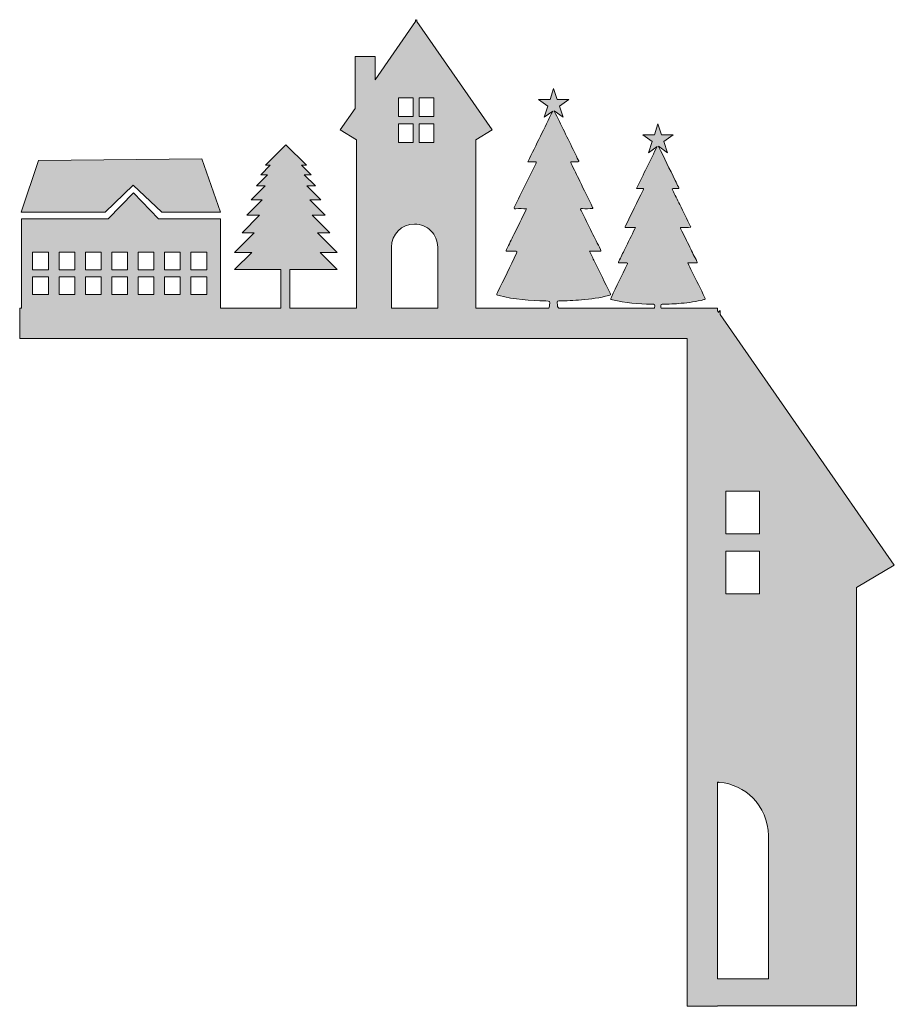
# Model space of a CAD drawing. Extents: x 282 to 2719, y -2874 to -126.
import ezdxf

# ---------------------------------------------------------------- set-up
doc = ezdxf.new("R2010")
doc.units = 0
doc.header["$MEASUREMENT"] = 0
doc.layers.add('Layer 1', color=7, linetype='Continuous')

# ---------------------------------------------------------------- blocks, each defined once
blk = doc.blocks.new('block 2')
at = {"layer": 'Layer 1', "true_color": 0xef5622}
h = blk.add_hatch(color=20, dxfattribs=at)
h.dxf.hatch_style = 2
edge = h.paths.add_edge_path()
edge.add_spline(control_points=[(2233.5, -947.1), (2233.5, -947.1), (2233.5, -935.5), (2233.5, -935.5), (2233.5, -935.5), (2231.2, -938.6), (2231.2, -938.6), (2231.2, -938.6), (2229.4, -941.3), (2229.4, -941.3), (2229.4, -941.3), (2229, -940.7), (2229, -940.7), (2229, -940.7), (2226.3, -936.8), (2226.3, -936.8), (2226.3, -936.8), (2226.3, -929.5), (2226.3, -929.5), (2226.3, -929.5), (2069.2, -929.5), (2069.2, -929.5), (2068.9, -927.6), (2068.6, -925.3), (2068.3, -922.3), (2067.9, -918.9), (2069.1, -918.2), (2072.2, -918.2), (2089.8, -918.2), (2107.3, -917.2), (2124.8, -915.7), (2146.3, -913.8), (2167.6, -911.1), (2188.4, -905.5), (2191.2, -904.7), (2193.2, -904.4), (2191.2, -900.4), (2179, -876), (2167, -851.5), (2155, -826.9), (2151.3, -819.4), (2147.6, -811.8), (2143.4, -803.3), (2151.6, -803.3), (2158.9, -803.1), (2166.2, -803.3), (2170.2, -803.5), (2170.6, -802.3), (2168.9, -799), (2162.1, -785.9), (2155.3, -772.8), (2149.1, -759.5), (2141, -742.4), (2132.6, -725.6), (2124, -708.8), (2121.8, -704.7), (2122.2, -704.1), (2126.8, -704.4), (2134.9, -705), (2142.9, -704.6), (2151.4, -704.1), (2151, -703.2), (2150.8, -702.6), (2150.6, -702), (2140.7, -681.6), (2130.7, -661.1), (2120.8, -640.6), (2114.2, -627), (2107.5, -613.4), (2100.7, -599.8), (2099.3, -596.9), (2099.7, -595.8), (2103.1, -595.9), (2107, -596.1), (2111, -595.8), (2114.8, -596), (2119.1, -596.3), (2119, -594.9), (2117.4, -591.7), (2114.3, -585.8), (2111.5, -579.7), (2108.5, -573.7), (2093, -542), (2077.4, -510.3), (2061.8, -478.6), (2061.7, -478.4), (2061.6, -478.3), (2061.5, -478.1), (2061.5, -478.1), (2086.6, -496.3), (2086.6, -496.3), (2086.6, -496.3), (2076.5, -465.4), (2076.5, -465.4), (2076.5, -465.4), (2102.8, -446.4), (2102.8, -446.4), (2102.8, -446.4), (2070.3, -446.4), (2070.3, -446.4), (2070.3, -446.4), (2060.3, -415.5), (2060.3, -415.5), (2060.3, -415.5), (2050.3, -446.4), (2050.3, -446.4), (2050.3, -446.4), (2017.9, -446.4), (2017.9, -446.4), (2017.9, -446.4), (2044.1, -465.4), (2044.1, -465.4), (2044.1, -465.4), (2034.1, -496.3), (2034.1, -496.3), (2034.1, -496.3), (2058.2, -478.8), (2058.2, -478.8), (2039.1, -517.6), (2020, -556.5), (2000.6, -596), (2006.2, -596), (2010.9, -596), (2015.6, -596), (2021.1, -596), (2021.1, -596), (2018.7, -601), (2002.4, -634), (1986.2, -667), (1969.9, -699.9), (1968.1, -703.5), (1967.9, -704.9), (1972.7, -704.8), (1980.7, -704.4), (1988.8, -704.7), (1997.3, -704.7), (1996.6, -706.3), (1996.3, -707.2), (1995.9, -708), (1986.7, -726.9), (1977.5, -745.7), (1968.2, -764.6), (1962.6, -776), (1957.1, -787.4), (1951.3, -798.7), (1949.1, -802.9), (1950.3, -803.5), (1954.4, -803.3), (1960.1, -803.1), (1965.8, -803.4), (1971.5, -803.2), (1975.4, -803.1), (1976.4, -803.8), (1974.5, -807.7), (1959.7, -838), (1945.1, -868.3), (1930.4, -898.6), (1927.6, -904.3), (1927.6, -904.2), (1933.8, -905.8), (1969.4, -915), (2005.8, -917), (2042.3, -918.2), (2052.1, -918.5), (2052.2, -918.2), (2050.8, -927.9), (2050.8, -928.4), (2050.7, -928.9), (2050.7, -929.5), (2050.7, -929.5), (1784, -929.5), (1784, -929.5), (1780.7, -927.7), (1780.3, -923.5), (1779.3, -914), (1778.9, -909.9), (1780.2, -909.1), (1784, -909.1), (1805.1, -909), (1826.2, -907.9), (1847.3, -906.1), (1873.1, -903.8), (1898.7, -900.6), (1923.8, -893.8), (1927.1, -892.9), (1929.6, -892.5), (1927.2, -887.7), (1912.5, -858.3), (1898.1, -828.8), (1883.6, -799.3), (1879.1, -790.2), (1874.7, -781.1), (1869.7, -770.8), (1879.5, -770.8), (1888.3, -770.6), (1897.1, -770.9), (1901.9, -771.1), (1902.3, -769.7), (1900.3, -765.7), (1892.2, -749.9), (1884, -734.2), (1876.4, -718.2), (1866.8, -697.7), (1856.6, -677.4), (1846.3, -657.2), (1843.7, -652.3), (1844.1, -651.6), (1849.7, -652), (1859.4, -652.6), (1869.1, -652.2), (1879.2, -651.6), (1878.8, -650.5), (1878.6, -649.8), (1878.3, -649.1), (1866.3, -624.4), (1854.4, -599.8), (1842.4, -575.2), (1834.5, -558.8), (1826.5, -542.4), (1818.3, -526.1), (1816.6, -522.6), (1817, -521.3), (1821.2, -521.5), (1825.9, -521.7), (1830.6, -521.3), (1835.3, -521.6), (1840.4, -521.9), (1840.3, -520.2), (1838.3, -516.4), (1834.6, -509.3), (1831.3, -502), (1827.7, -494.8), (1809, -456.6), (1790.2, -418.5), (1771.5, -380.4), (1771.4, -380.2), (1771.3, -380), (1771.1, -379.7), (1771.1, -379.7), (1795.9, -397.7), (1795.9, -397.7), (1795.9, -397.7), (1785.9, -366.9), (1785.9, -366.9), (1785.9, -366.9), (1812.1, -347.8), (1812.1, -347.8), (1812.1, -347.8), (1779.7, -347.8), (1779.7, -347.8), (1779.7, -347.8), (1769.7, -317), (1769.7, -317), (1769.7, -317), (1759.6, -347.8), (1759.6, -347.8), (1759.6, -347.8), (1727.2, -347.8), (1727.2, -347.8), (1727.2, -347.8), (1753.4, -366.9), (1753.4, -366.9), (1753.4, -366.9), (1743.4, -397.7), (1743.4, -397.7), (1743.4, -397.7), (1767.2, -380.5), (1767.2, -380.5), (1744.2, -427.2), (1721.2, -473.9), (1697.8, -521.5), (1704.6, -521.5), (1710.3, -521.5), (1715.9, -521.5), (1722.6, -521.5), (1722.6, -521.6), (1719.6, -527.6), (1700.1, -567.3), (1680.6, -606.9), (1660.9, -646.6), (1658.8, -650.8), (1658.6, -652.6), (1664.3, -652.3), (1674, -651.9), (1683.6, -652.2), (1693.9, -652.2), (1693.1, -654.2), (1692.7, -655.3), (1692.2, -656.3), (1681.1, -679), (1670, -701.6), (1658.9, -724.3), (1652.2, -738), (1645.6, -751.8), (1638.6, -765.4), (1636, -770.3), (1637.4, -771.2), (1642.3, -770.9), (1649.1, -770.6), (1656, -771.1), (1662.9, -770.8), (1667.5, -770.6), (1668.8, -771.4), (1666.4, -776.2), (1648.7, -812.6), (1631.1, -849.1), (1613.4, -885.6), (1610.1, -892.3), (1610.1, -892.3), (1617.5, -894.2), (1660.3, -905.2), (1704.1, -907.7), (1748, -909.1), (1759.9, -909.5), (1759.9, -909.1), (1758.3, -920.7), (1758.2, -921.5), (1758.1, -922.3), (1758.1, -923), (1758.1, -926.1), (1757.5, -928.2), (1756.1, -929.5), (1756.1, -929.5), (1553, -929.5), (1553, -929.5), (1553, -929.5), (1553, -460), (1553, -460), (1553, -460), (1598.5, -433), (1598.5, -433), (1598.5, -433), (1388.4, -131), (1388.4, -131), (1388.4, -131), (1388.4, -125.9), (1388.4, -125.9), (1388.4, -125.9), (1386.7, -128.4), (1386.7, -128.4), (1386.7, -128.4), (1384.9, -125.9), (1384.9, -125.9), (1384.9, -125.9), (1384.9, -131), (1384.9, -131), (1384.9, -131), (1272.3, -292.9), (1272.3, -292.9), (1272.3, -292.9), (1272.3, -228.6), (1272.3, -228.6), (1272.3, -228.6), (1216.3, -228.6), (1216.3, -228.6), (1216.3, -228.6), (1216.3, -373.4), (1216.3, -373.4), (1216.3, -373.4), (1174.8, -433), (1174.8, -433), (1174.8, -433), (1220.3, -460), (1220.3, -460), (1220.3, -460), (1220.3, -929.5), (1220.3, -929.5), (1220.3, -929.5), (1034.3, -929.5), (1034.3, -929.5), (1034.3, -929.5), (1034.3, -822), (1034.3, -822), (1034.3, -822), (1167, -822), (1167, -822), (1167, -822), (1119.1, -774.2), (1119.1, -774.2), (1119.1, -774.2), (1167, -774.2), (1167, -774.2), (1167, -774.2), (1112.2, -719.4), (1112.2, -719.4), (1112.2, -719.4), (1146.4, -719.4), (1146.4, -719.4), (1146.4, -719.4), (1097.4, -670.4), (1097.4, -670.4), (1097.4, -670.4), (1133.2, -670.4), (1133.2, -670.4), (1133.2, -670.4), (1090.5, -627.8), (1090.5, -627.8), (1090.5, -627.8), (1120.7, -627.8), (1120.7, -627.8), (1120.7, -627.8), (1081.7, -588.8), (1081.7, -588.8), (1081.7, -588.8), (1106.1, -588.8), (1106.1, -588.8), (1106.1, -588.8), (1075.1, -557.8), (1075.1, -557.8), (1075.1, -557.8), (1094.1, -557.8), (1094.1, -557.8), (1094.1, -557.8), (1067.7, -531.3), (1067.7, -531.3), (1067.7, -531.3), (1081.1, -531.3), (1081.1, -531.3), (1081.1, -531.3), (1023.9, -474.1), (1023.9, -474.1), (1023.9, -474.1), (966.7, -531.3), (966.7, -531.3), (966.7, -531.3), (980.2, -531.3), (980.2, -531.3), (980.2, -531.3), (953.7, -557.8), (953.7, -557.8), (953.7, -557.8), (972.8, -557.8), (972.8, -557.8), (972.8, -557.8), (941.8, -588.8), (941.8, -588.8), (941.8, -588.8), (966.2, -588.8), (966.2, -588.8), (966.2, -588.8), (927.2, -627.8), (927.2, -627.8), (927.2, -627.8), (957.4, -627.8), (957.4, -627.8), (957.4, -627.8), (914.7, -670.4), (914.7, -670.4), (914.7, -670.4), (950.5, -670.4), (950.5, -670.4), (950.5, -670.4), (901.5, -719.4), (901.5, -719.4), (901.5, -719.4), (935.7, -719.4), (935.7, -719.4), (935.7, -719.4), (880.9, -774.2), (880.9, -774.2), (880.9, -774.2), (928.8, -774.2), (928.8, -774.2), (928.8, -774.2), (880.9, -822), (880.9, -822), (880.9, -822), (1009.4, -822), (1009.4, -822), (1009.4, -822), (1009.4, -929.5), (1009.4, -929.5), (1009.4, -929.5), (842, -929.5), (842, -929.5), (842, -929.5), (842, -680.9), (842, -680.9), (842, -680.9), (668.9, -680.9), (668.9, -680.9), (668.9, -680.9), (598.9, -608.2), (598.9, -608.2), (598.9, -608.2), (528.9, -680.9), (528.9, -680.9), (528.9, -680.9), (287, -680.9), (287, -680.9), (287, -680.9), (287, -929.5), (287, -929.5), (287, -929.5), (282.3, -929.5), (282.3, -929.5), (282.3, -929.5), (282.3, -1014.1), (282.3, -1014.1), (282.3, -1014.1), (2141.7, -1014.1), (2141.7, -1014.1), (2141.7, -1014.1), (2141.7, -2873.5), (2141.7, -2873.5), (2141.7, -2873.5), (2226.3, -2873.5), (2226.3, -2873.5), (2226.3, -2873.5), (2226.3, -2872.1), (2226.3, -2872.1), (2226.3, -2872.1), (2613.5, -2872.1), (2613.5, -2872.1), (2613.5, -2872.1), (2613.5, -1706.9), (2613.5, -1706.9), (2613.5, -1706.9), (2718.6, -1644.6), (2718.6, -1644.6), (2718.6, -1644.6), (2233.5, -947.1), (2233.5, -947.1)], knot_values=[0, 0, 0, 0, 1, 1, 1, 2, 2, 2, 3, 3, 3, 4, 4, 4, 5, 5, 5, 6, 6, 6, 7, 7, 7, 8, 8, 8, 9, 9, 9, 10, 10, 10, 11, 11, 11, 12, 12, 12, 13, 13, 13, 14, 14, 14, 15, 15, 15, 16, 16, 16, 17, 17, 17, 18, 18, 18, 19, 19, 19, 20, 20, 20, 21, 21, 21, 22, 22, 22, 23, 23, 23, 24, 24, 24, 25, 25, 25, 26, 26, 26, 27, 27, 27, 28, 28, 28, 29, 29, 29, 30, 30, 30, 31, 31, 31, 32, 32, 32, 33, 33, 33, 34, 34, 34, 35, 35, 35, 36, 36, 36, 37, 37, 37, 38, 38, 38, 39, 39, 39, 40, 40, 40, 41, 41, 41, 42, 42, 42, 43, 43, 43, 44, 44, 44, 45, 45, 45, 46, 46, 46, 47, 47, 47, 48, 48, 48, 49, 49, 49, 50, 50, 50, 51, 51, 51, 52, 52, 52, 53, 53, 53, 54, 54, 54, 55, 55, 55, 56, 56, 56, 57, 57, 57, 58, 58, 58, 59, 59, 59, 60, 60, 60, 61, 61, 61, 62, 62, 62, 63, 63, 63, 64, 64, 64, 65, 65, 65, 66, 66, 66, 67, 67, 67, 68, 68, 68, 69, 69, 69, 70, 70, 70, 71, 71, 71, 72, 72, 72, 73, 73, 73, 74, 74, 74, 75, 75, 75, 76, 76, 76, 77, 77, 77, 78, 78, 78, 79, 79, 79, 80, 80, 80, 81, 81, 81, 82, 82, 82, 83, 83, 83, 84, 84, 84, 85, 85, 85, 86, 86, 86, 87, 87, 87, 88, 88, 88, 89, 89, 89, 90, 90, 90, 91, 91, 91, 92, 92, 92, 93, 93, 93, 94, 94, 94, 95, 95, 95, 96, 96, 96, 97, 97, 97, 98, 98, 98, 99, 99, 99, 100, 100, 100, 101, 101, 101, 102, 102, 102, 103, 103, 103, 104, 104, 104, 105, 105, 105, 106, 106, 106, 107, 107, 107, 108, 108, 108, 109, 109, 109, 110, 110, 110, 111, 111, 111, 112, 112, 112, 113, 113, 113, 114, 114, 114, 115, 115, 115, 116, 116, 116, 117, 117, 117, 118, 118, 118, 119, 119, 119, 120, 120, 120, 121, 121, 121, 122, 122, 122, 123, 123, 123, 124, 124, 124, 125, 125, 125, 126, 126, 126, 127, 127, 127, 128, 128, 128, 129, 129, 129, 130, 130, 130, 131, 131, 131, 132, 132, 132, 133, 133, 133, 134, 134, 134, 135, 135, 135, 136, 136, 136, 137, 137, 137, 138, 138, 138, 139, 139, 139, 140, 140, 140, 141, 141, 141, 142, 142, 142, 143, 143, 143, 144, 144, 144, 145, 145, 145, 146, 146, 146, 147, 147, 147, 148, 148, 148, 149, 149, 149, 150, 150, 150, 151, 151, 151, 152, 152, 152, 153, 153, 153, 154, 154, 154, 155, 155, 155, 156, 156, 156, 157, 157, 157, 158, 158, 158, 159, 159, 159, 160, 160, 160, 161, 161, 161, 162, 162, 162, 163, 163, 163, 164, 164, 164, 165, 165, 165, 166, 166, 166, 167, 167, 167, 168, 168, 168, 169, 169, 169, 170, 170, 170, 171, 171, 171, 172, 172, 172, 173, 173, 173, 174, 174, 174, 174], degree=3, periodic=1)
h.paths.add_polyline_path([(362, -891), (318.2, -891), (318.2, -842), (362, -842)])
h.paths.add_polyline_path([(362, -822.7), (318.2, -822.7), (318.2, -773.7), (362, -773.7)])
h.paths.add_polyline_path([(435.5, -891), (391.7, -891), (391.7, -842), (435.5, -842)])
h.paths.add_polyline_path([(435.5, -822.7), (391.7, -822.7), (391.7, -773.7), (435.5, -773.7)])
h.paths.add_polyline_path([(509.1, -891), (465.3, -891), (465.3, -842), (509.1, -842)])
h.paths.add_polyline_path([(509.1, -822.7), (465.3, -822.7), (465.3, -773.7), (509.1, -773.7)])
h.paths.add_polyline_path([(582.6, -891), (538.8, -891), (538.8, -842), (582.6, -842)])
h.paths.add_polyline_path([(582.6, -822.7), (538.8, -822.7), (538.8, -773.7), (582.6, -773.7)])
h.paths.add_polyline_path([(656.1, -891), (612.4, -891), (612.4, -842), (656.1, -842)])
h.paths.add_polyline_path([(656.1, -822.7), (612.4, -822.7), (612.4, -773.7), (656.1, -773.7)])
h.paths.add_polyline_path([(729.7, -891), (685.9, -891), (685.9, -842), (729.7, -842)])
h.paths.add_polyline_path([(729.7, -822.7), (685.9, -822.7), (685.9, -773.7), (729.7, -773.7)])
h.paths.add_polyline_path([(803.2, -891), (759.4, -891), (759.4, -842), (803.2, -842)])
h.paths.add_polyline_path([(803.2, -822.7), (759.4, -822.7), (759.4, -773.7), (803.2, -773.7)])
h.paths.add_polyline_path([(1395.4, -343.9), (1435.7, -343.9), (1435.7, -395.5), (1395.4, -395.5)])
h.paths.add_polyline_path([(1395.4, -416.2), (1435.7, -416.2), (1435.7, -467.9), (1395.4, -467.9)])
h.paths.add_polyline_path([(1337.6, -343.9), (1377.9, -343.9), (1377.9, -395.5), (1337.6, -395.5)])
h.paths.add_polyline_path([(1337.6, -416.2), (1377.9, -416.2), (1377.9, -467.9), (1337.6, -467.9)])
edge = h.paths.add_edge_path()
edge.add_spline(control_points=[(1446.6, -929.5), (1446.6, -929.5), (1317.9, -929.5), (1317.9, -929.5), (1317.9, -929.5), (1317.9, -759.3), (1317.9, -759.3), (1317.9, -723.7), (1346.7, -694.9), (1382.3, -694.9), (1400.1, -694.9), (1416.1, -702.1), (1427.8, -713.8), (1439.4, -725.4), (1446.6, -741.5), (1446.6, -759.3), (1446.6, -759.3), (1446.6, -929.5), (1446.6, -929.5)], knot_values=[0, 0, 0, 0, 1, 1, 1, 2, 2, 2, 3, 3, 3, 4, 4, 4, 5, 5, 5, 6, 6, 6, 6], degree=3, periodic=1)
h.paths.add_polyline_path([(2249.6, -1438.8), (2342.7, -1438.8), (2342.7, -1558.1), (2249.6, -1558.1)])
h.paths.add_polyline_path([(2249.6, -1605.9), (2342.7, -1605.9), (2342.7, -1725.2), (2249.6, -1725.2)])
edge = h.paths.add_edge_path()
edge.add_spline(control_points=[(2367.9, -2797.3), (2367.9, -2797.3), (2226.3, -2797.3), (2226.3, -2797.3), (2226.3, -2797.3), (2226.3, -2249.6), (2226.3, -2249.6), (2227.2, -2249.7), (2228.1, -2249.7), (2229, -2249.8), (2229.8, -2249.8), (2230.5, -2249.9), (2231.2, -2249.9), (2267.5, -2252.8), (2300.1, -2268.7), (2324.4, -2293), (2351.3, -2319.9), (2367.9, -2357), (2367.9, -2398), (2367.9, -2398), (2367.9, -2797.3), (2367.9, -2797.3)], knot_values=[0, 0, 0, 0, 1, 1, 1, 2, 2, 2, 3, 3, 3, 4, 4, 4, 5, 5, 5, 6, 6, 6, 7, 7, 7, 7], degree=3, periodic=1)
h = blk.add_hatch(color=20, dxfattribs=at)
h.dxf.hatch_style = 2
h.paths.add_polyline_path([(598.3, -586.6), (678.1, -661.8), (842, -661.8), (789.5, -513.5), (334.3, -517.9), (286.4, -661.8), (520.1, -661.8)])
at = {"layer": 'Layer 1', "lineweight": 0}
for points in [[(1337.6, -343.9), (1377.9, -343.9), (1377.9, -395.5), (1337.6, -395.5), (1337.6, -343.9)], [(1395.4, -343.9), (1435.7, -343.9), (1435.7, -395.5), (1395.4, -395.5), (1395.4, -343.9)], [(1337.6, -416.2), (1377.9, -416.2), (1377.9, -467.9), (1337.6, -467.9), (1337.6, -416.2)], [(1395.4, -416.2), (1435.7, -416.2), (1435.7, -467.9), (1395.4, -467.9), (1395.4, -416.2)], [(598.3, -586.6), (678.1, -661.8), (842, -661.8), (789.5, -513.5), (334.3, -517.9), (286.4, -661.8), (520.1, -661.8), (598.3, -586.6)], [(362, -822.7), (318.2, -822.7), (318.2, -773.7), (362, -773.7), (362, -822.7)], [(435.5, -822.7), (391.7, -822.7), (391.7, -773.7), (435.5, -773.7), (435.5, -822.7)], [(509.1, -822.7), (465.3, -822.7), (465.3, -773.7), (509.1, -773.7), (509.1, -822.7)], [(582.6, -822.7), (538.8, -822.7), (538.8, -773.7), (582.6, -773.7), (582.6, -822.7)], [(656.1, -822.7), (612.4, -822.7), (612.4, -773.7), (656.1, -773.7), (656.1, -822.7)], [(729.7, -822.7), (685.9, -822.7), (685.9, -773.7), (729.7, -773.7), (729.7, -822.7)], [(803.2, -822.7), (759.4, -822.7), (759.4, -773.7), (803.2, -773.7), (803.2, -822.7)], [(362, -891), (318.2, -891), (318.2, -842), (362, -842), (362, -891)], [(435.5, -891), (391.7, -891), (391.7, -842), (435.5, -842), (435.5, -891)], [(509.1, -891), (465.3, -891), (465.3, -842), (509.1, -842), (509.1, -891)], [(582.6, -891), (538.8, -891), (538.8, -842), (582.6, -842), (582.6, -891)], [(656.1, -891), (612.4, -891), (612.4, -842), (656.1, -842), (656.1, -891)], [(729.7, -891), (685.9, -891), (685.9, -842), (729.7, -842), (729.7, -891)], [(803.2, -891), (759.4, -891), (759.4, -842), (803.2, -842), (803.2, -891)], [(2249.6, -1438.8), (2342.7, -1438.8), (2342.7, -1558.1), (2249.6, -1558.1), (2249.6, -1438.8)], [(2249.6, -1605.9), (2342.7, -1605.9), (2342.7, -1725.2), (2249.6, -1725.2), (2249.6, -1605.9)]]:
    blk.add_lwpolyline(points, dxfattribs=at)
for points, knots in [([(2233.5, -947.1), (2233.5, -947.1), (2233.5, -935.5), (2233.5, -935.5), (2233.5, -935.5), (2231.2, -938.6), (2231.2, -938.6), (2231.2, -938.6), (2229.4, -941.3), (2229.4, -941.3), (2229.4, -941.3), (2229, -940.7), (2229, -940.7), (2229, -940.7), (2226.3, -936.8), (2226.3, -936.8), (2226.3, -936.8), (2226.3, -929.5), (2226.3, -929.5), (2226.3, -929.5), (2069.2, -929.5), (2069.2, -929.5), (2068.9, -927.6), (2068.6, -925.3), (2068.3, -922.3), (2067.9, -918.9), (2069.1, -918.2), (2072.2, -918.2), (2089.8, -918.2), (2107.3, -917.2), (2124.8, -915.7), (2146.3, -913.8), (2167.6, -911.1), (2188.4, -905.5), (2191.2, -904.7), (2193.2, -904.4), (2191.2, -900.4), (2179, -876), (2167, -851.5), (2155, -826.9), (2151.3, -819.4), (2147.6, -811.8), (2143.4, -803.3), (2151.6, -803.3), (2158.9, -803.1), (2166.2, -803.3), (2170.2, -803.5), (2170.6, -802.3), (2168.9, -799), (2162.1, -785.9), (2155.3, -772.8), (2149.1, -759.5), (2141, -742.4), (2132.6, -725.6), (2124, -708.8), (2121.8, -704.7), (2122.2, -704.1), (2126.8, -704.4), (2134.9, -705), (2142.9, -704.6), (2151.4, -704.1), (2151, -703.2), (2150.8, -702.6), (2150.6, -702), (2140.7, -681.6), (2130.7, -661.1), (2120.8, -640.6), (2114.2, -627), (2107.5, -613.4), (2100.7, -599.8), (2099.3, -596.9), (2099.7, -595.8), (2103.1, -595.9), (2107, -596.1), (2111, -595.8), (2114.8, -596), (2119.1, -596.3), (2119, -594.9), (2117.4, -591.7), (2114.3, -585.8), (2111.5, -579.7), (2108.5, -573.7), (2093, -542), (2077.4, -510.3), (2061.8, -478.6), (2061.7, -478.4), (2061.6, -478.3), (2061.5, -478.1), (2061.5, -478.1), (2086.6, -496.3), (2086.6, -496.3), (2086.6, -496.3), (2076.5, -465.4), (2076.5, -465.4), (2076.5, -465.4), (2102.8, -446.4), (2102.8, -446.4), (2102.8, -446.4), (2070.3, -446.4), (2070.3, -446.4), (2070.3, -446.4), (2060.3, -415.5), (2060.3, -415.5), (2060.3, -415.5), (2050.3, -446.4), (2050.3, -446.4), (2050.3, -446.4), (2017.9, -446.4), (2017.9, -446.4), (2017.9, -446.4), (2044.1, -465.4), (2044.1, -465.4), (2044.1, -465.4), (2034.1, -496.3), (2034.1, -496.3), (2034.1, -496.3), (2058.2, -478.8), (2058.2, -478.8), (2039.1, -517.6), (2020, -556.5), (2000.6, -596), (2006.2, -596), (2010.9, -596), (2015.6, -596), (2021.1, -596), (2021.1, -596), (2018.7, -601), (2002.4, -634), (1986.2, -667), (1969.9, -699.9), (1968.1, -703.5), (1967.9, -704.9), (1972.7, -704.8), (1980.7, -704.4), (1988.8, -704.7), (1997.3, -704.7), (1996.6, -706.3), (1996.3, -707.2), (1995.9, -708), (1986.7, -726.9), (1977.5, -745.7), (1968.2, -764.6), (1962.6, -776), (1957.1, -787.4), (1951.3, -798.7), (1949.1, -802.9), (1950.3, -803.5), (1954.4, -803.3), (1960.1, -803.1), (1965.8, -803.4), (1971.5, -803.2), (1975.4, -803.1), (1976.4, -803.8), (1974.5, -807.7), (1959.7, -838), (1945.1, -868.3), (1930.4, -898.6), (1927.6, -904.3), (1927.6, -904.2), (1933.8, -905.8), (1969.4, -915), (2005.8, -917), (2042.3, -918.2), (2052.1, -918.5), (2052.2, -918.2), (2050.8, -927.9), (2050.8, -928.4), (2050.7, -928.9), (2050.7, -929.5), (2050.7, -929.5), (1784, -929.5), (1784, -929.5), (1780.7, -927.7), (1780.3, -923.5), (1779.3, -914), (1778.9, -909.9), (1780.2, -909.1), (1784, -909.1), (1805.1, -909), (1826.2, -907.9), (1847.3, -906.1), (1873.1, -903.8), (1898.7, -900.6), (1923.8, -893.8), (1927.1, -892.9), (1929.6, -892.5), (1927.2, -887.7), (1912.5, -858.3), (1898.1, -828.8), (1883.6, -799.3), (1879.1, -790.2), (1874.7, -781.1), (1869.7, -770.8), (1879.5, -770.8), (1888.3, -770.6), (1897.1, -770.9), (1901.9, -771.1), (1902.3, -769.7), (1900.3, -765.7), (1892.2, -749.9), (1884, -734.2), (1876.4, -718.2), (1866.8, -697.7), (1856.6, -677.4), (1846.3, -657.2), (1843.7, -652.3), (1844.1, -651.6), (1849.7, -652), (1859.4, -652.6), (1869.1, -652.2), (1879.2, -651.6), (1878.8, -650.5), (1878.6, -649.8), (1878.3, -649.1), (1866.3, -624.4), (1854.4, -599.8), (1842.4, -575.2), (1834.5, -558.8), (1826.5, -542.4), (1818.3, -526.1), (1816.6, -522.6), (1817, -521.3), (1821.2, -521.5), (1825.9, -521.7), (1830.6, -521.3), (1835.3, -521.6), (1840.4, -521.9), (1840.3, -520.2), (1838.3, -516.4), (1834.6, -509.3), (1831.3, -502), (1827.7, -494.8), (1809, -456.6), (1790.2, -418.5), (1771.5, -380.4), (1771.4, -380.2), (1771.3, -380), (1771.1, -379.7), (1771.1, -379.7), (1795.9, -397.7), (1795.9, -397.7), (1795.9, -397.7), (1785.9, -366.9), (1785.9, -366.9), (1785.9, -366.9), (1812.1, -347.8), (1812.1, -347.8), (1812.1, -347.8), (1779.7, -347.8), (1779.7, -347.8), (1779.7, -347.8), (1769.7, -317), (1769.7, -317), (1769.7, -317), (1759.6, -347.8), (1759.6, -347.8), (1759.6, -347.8), (1727.2, -347.8), (1727.2, -347.8), (1727.2, -347.8), (1753.4, -366.9), (1753.4, -366.9), (1753.4, -366.9), (1743.4, -397.7), (1743.4, -397.7), (1743.4, -397.7), (1767.2, -380.5), (1767.2, -380.5), (1744.2, -427.2), (1721.2, -473.9), (1697.8, -521.5), (1704.6, -521.5), (1710.3, -521.5), (1715.9, -521.5), (1722.6, -521.5), (1722.6, -521.6), (1719.6, -527.6), (1700.1, -567.3), (1680.6, -606.9), (1660.9, -646.6), (1658.8, -650.8), (1658.6, -652.6), (1664.3, -652.3), (1674, -651.9), (1683.6, -652.2), (1693.9, -652.2), (1693.1, -654.2), (1692.7, -655.3), (1692.2, -656.3), (1681.1, -679), (1670, -701.6), (1658.9, -724.3), (1652.2, -738), (1645.6, -751.8), (1638.6, -765.4), (1636, -770.3), (1637.4, -771.2), (1642.3, -770.9), (1649.1, -770.6), (1656, -771.1), (1662.9, -770.8), (1667.5, -770.6), (1668.8, -771.4), (1666.4, -776.2), (1648.7, -812.6), (1631.1, -849.1), (1613.4, -885.6), (1610.1, -892.3), (1610.1, -892.3), (1617.5, -894.2), (1660.3, -905.2), (1704.1, -907.7), (1748, -909.1), (1759.9, -909.5), (1759.9, -909.1), (1758.3, -920.7), (1758.2, -921.5), (1758.1, -922.3), (1758.1, -923), (1758.1, -926.1), (1757.5, -928.2), (1756.1, -929.5), (1756.1, -929.5), (1553, -929.5), (1553, -929.5), (1553, -929.5), (1553, -460), (1553, -460), (1553, -460), (1598.5, -433), (1598.5, -433), (1598.5, -433), (1388.4, -131), (1388.4, -131), (1388.4, -131), (1388.4, -125.9), (1388.4, -125.9), (1388.4, -125.9), (1386.7, -128.4), (1386.7, -128.4), (1386.7, -128.4), (1384.9, -125.9), (1384.9, -125.9), (1384.9, -125.9), (1384.9, -131), (1384.9, -131), (1384.9, -131), (1272.3, -292.9), (1272.3, -292.9), (1272.3, -292.9), (1272.3, -228.6), (1272.3, -228.6), (1272.3, -228.6), (1216.3, -228.6), (1216.3, -228.6), (1216.3, -228.6), (1216.3, -373.4), (1216.3, -373.4), (1216.3, -373.4), (1174.8, -433), (1174.8, -433), (1174.8, -433), (1220.3, -460), (1220.3, -460), (1220.3, -460), (1220.3, -929.5), (1220.3, -929.5), (1220.3, -929.5), (1034.3, -929.5), (1034.3, -929.5), (1034.3, -929.5), (1034.3, -822), (1034.3, -822), (1034.3, -822), (1167, -822), (1167, -822), (1167, -822), (1119.1, -774.2), (1119.1, -774.2), (1119.1, -774.2), (1167, -774.2), (1167, -774.2), (1167, -774.2), (1112.2, -719.4), (1112.2, -719.4), (1112.2, -719.4), (1146.4, -719.4), (1146.4, -719.4), (1146.4, -719.4), (1097.4, -670.4), (1097.4, -670.4), (1097.4, -670.4), (1133.2, -670.4), (1133.2, -670.4), (1133.2, -670.4), (1090.5, -627.8), (1090.5, -627.8), (1090.5, -627.8), (1120.7, -627.8), (1120.7, -627.8), (1120.7, -627.8), (1081.7, -588.8), (1081.7, -588.8), (1081.7, -588.8), (1106.1, -588.8), (1106.1, -588.8), (1106.1, -588.8), (1075.1, -557.8), (1075.1, -557.8), (1075.1, -557.8), (1094.1, -557.8), (1094.1, -557.8), (1094.1, -557.8), (1067.7, -531.3), (1067.7, -531.3), (1067.7, -531.3), (1081.1, -531.3), (1081.1, -531.3), (1081.1, -531.3), (1023.9, -474.1), (1023.9, -474.1), (1023.9, -474.1), (966.7, -531.3), (966.7, -531.3), (966.7, -531.3), (980.2, -531.3), (980.2, -531.3), (980.2, -531.3), (953.7, -557.8), (953.7, -557.8), (953.7, -557.8), (972.8, -557.8), (972.8, -557.8), (972.8, -557.8), (941.8, -588.8), (941.8, -588.8), (941.8, -588.8), (966.2, -588.8), (966.2, -588.8), (966.2, -588.8), (927.2, -627.8), (927.2, -627.8), (927.2, -627.8), (957.4, -627.8), (957.4, -627.8), (957.4, -627.8), (914.7, -670.4), (914.7, -670.4), (914.7, -670.4), (950.5, -670.4), (950.5, -670.4), (950.5, -670.4), (901.5, -719.4), (901.5, -719.4), (901.5, -719.4), (935.7, -719.4), (935.7, -719.4), (935.7, -719.4), (880.9, -774.2), (880.9, -774.2), (880.9, -774.2), (928.8, -774.2), (928.8, -774.2), (928.8, -774.2), (880.9, -822), (880.9, -822), (880.9, -822), (1009.4, -822), (1009.4, -822), (1009.4, -822), (1009.4, -929.5), (1009.4, -929.5), (1009.4, -929.5), (842, -929.5), (842, -929.5), (842, -929.5), (842, -680.9), (842, -680.9), (842, -680.9), (668.9, -680.9), (668.9, -680.9), (668.9, -680.9), (598.9, -608.2), (598.9, -608.2), (598.9, -608.2), (528.9, -680.9), (528.9, -680.9), (528.9, -680.9), (287, -680.9), (287, -680.9), (287, -680.9), (287, -929.5), (287, -929.5), (287, -929.5), (282.3, -929.5), (282.3, -929.5), (282.3, -929.5), (282.3, -1014.1), (282.3, -1014.1), (282.3, -1014.1), (2141.7, -1014.1), (2141.7, -1014.1), (2141.7, -1014.1), (2141.7, -2873.5), (2141.7, -2873.5), (2141.7, -2873.5), (2226.3, -2873.5), (2226.3, -2873.5), (2226.3, -2873.5), (2226.3, -2872.1), (2226.3, -2872.1), (2226.3, -2872.1), (2613.5, -2872.1), (2613.5, -2872.1), (2613.5, -2872.1), (2613.5, -1706.9), (2613.5, -1706.9), (2613.5, -1706.9), (2718.6, -1644.6), (2718.6, -1644.6), (2718.6, -1644.6), (2233.5, -947.1), (2233.5, -947.1)], [0, 0, 0, 0, 1, 1, 1, 2, 2, 2, 3, 3, 3, 4, 4, 4, 5, 5, 5, 6, 6, 6, 7, 7, 7, 8, 8, 8, 9, 9, 9, 10, 10, 10, 11, 11, 11, 12, 12, 12, 13, 13, 13, 14, 14, 14, 15, 15, 15, 16, 16, 16, 17, 17, 17, 18, 18, 18, 19, 19, 19, 20, 20, 20, 21, 21, 21, 22, 22, 22, 23, 23, 23, 24, 24, 24, 25, 25, 25, 26, 26, 26, 27, 27, 27, 28, 28, 28, 29, 29, 29, 30, 30, 30, 31, 31, 31, 32, 32, 32, 33, 33, 33, 34, 34, 34, 35, 35, 35, 36, 36, 36, 37, 37, 37, 38, 38, 38, 39, 39, 39, 40, 40, 40, 41, 41, 41, 42, 42, 42, 43, 43, 43, 44, 44, 44, 45, 45, 45, 46, 46, 46, 47, 47, 47, 48, 48, 48, 49, 49, 49, 50, 50, 50, 51, 51, 51, 52, 52, 52, 53, 53, 53, 54, 54, 54, 55, 55, 55, 56, 56, 56, 57, 57, 57, 58, 58, 58, 59, 59, 59, 60, 60, 60, 61, 61, 61, 62, 62, 62, 63, 63, 63, 64, 64, 64, 65, 65, 65, 66, 66, 66, 67, 67, 67, 68, 68, 68, 69, 69, 69, 70, 70, 70, 71, 71, 71, 72, 72, 72, 73, 73, 73, 74, 74, 74, 75, 75, 75, 76, 76, 76, 77, 77, 77, 78, 78, 78, 79, 79, 79, 80, 80, 80, 81, 81, 81, 82, 82, 82, 83, 83, 83, 84, 84, 84, 85, 85, 85, 86, 86, 86, 87, 87, 87, 88, 88, 88, 89, 89, 89, 90, 90, 90, 91, 91, 91, 92, 92, 92, 93, 93, 93, 94, 94, 94, 95, 95, 95, 96, 96, 96, 97, 97, 97, 98, 98, 98, 99, 99, 99, 100, 100, 100, 101, 101, 101, 102, 102, 102, 103, 103, 103, 104, 104, 104, 105, 105, 105, 106, 106, 106, 107, 107, 107, 108, 108, 108, 109, 109, 109, 110, 110, 110, 111, 111, 111, 112, 112, 112, 113, 113, 113, 114, 114, 114, 115, 115, 115, 116, 116, 116, 117, 117, 117, 118, 118, 118, 119, 119, 119, 120, 120, 120, 121, 121, 121, 122, 122, 122, 123, 123, 123, 124, 124, 124, 125, 125, 125, 126, 126, 126, 127, 127, 127, 128, 128, 128, 129, 129, 129, 130, 130, 130, 131, 131, 131, 132, 132, 132, 133, 133, 133, 134, 134, 134, 135, 135, 135, 136, 136, 136, 137, 137, 137, 138, 138, 138, 139, 139, 139, 140, 140, 140, 141, 141, 141, 142, 142, 142, 143, 143, 143, 144, 144, 144, 145, 145, 145, 146, 146, 146, 147, 147, 147, 148, 148, 148, 149, 149, 149, 150, 150, 150, 151, 151, 151, 152, 152, 152, 153, 153, 153, 154, 154, 154, 155, 155, 155, 156, 156, 156, 157, 157, 157, 158, 158, 158, 159, 159, 159, 160, 160, 160, 161, 161, 161, 162, 162, 162, 163, 163, 163, 164, 164, 164, 165, 165, 165, 166, 166, 166, 167, 167, 167, 168, 168, 168, 169, 169, 169, 170, 170, 170, 171, 171, 171, 172, 172, 172, 173, 173, 173, 174, 174, 174, 174]), ([(1446.6, -929.5), (1446.6, -929.5), (1317.9, -929.5), (1317.9, -929.5), (1317.9, -929.5), (1317.9, -759.3), (1317.9, -759.3), (1317.9, -723.7), (1346.7, -694.9), (1382.3, -694.9), (1400.1, -694.9), (1416.1, -702.1), (1427.8, -713.8), (1439.4, -725.4), (1446.6, -741.5), (1446.6, -759.3), (1446.6, -759.3), (1446.6, -929.5), (1446.6, -929.5)], [0, 0, 0, 0, 1, 1, 1, 2, 2, 2, 3, 3, 3, 4, 4, 4, 5, 5, 5, 6, 6, 6, 6]), ([(2367.9, -2797.3), (2367.9, -2797.3), (2226.3, -2797.3), (2226.3, -2797.3), (2226.3, -2797.3), (2226.3, -2249.6), (2226.3, -2249.6), (2227.2, -2249.7), (2228.1, -2249.7), (2229, -2249.8), (2229.8, -2249.8), (2230.5, -2249.9), (2231.2, -2249.9), (2267.5, -2252.8), (2300.1, -2268.7), (2324.4, -2293), (2351.3, -2319.9), (2367.9, -2357), (2367.9, -2398), (2367.9, -2398), (2367.9, -2797.3), (2367.9, -2797.3)], [0, 0, 0, 0, 1, 1, 1, 2, 2, 2, 3, 3, 3, 4, 4, 4, 5, 5, 5, 6, 6, 6, 7, 7, 7, 7])]:
    blk.add_open_spline(points, degree=3, knots=knots, dxfattribs=at)

msp = doc.modelspace()

# ---------------------------------------------------------------- block references
at = {"layer": 'Layer 1'}
msp.add_blockref('block 2', (0, 0), dxfattribs=at)

doc.saveas('drawing.dxf')
